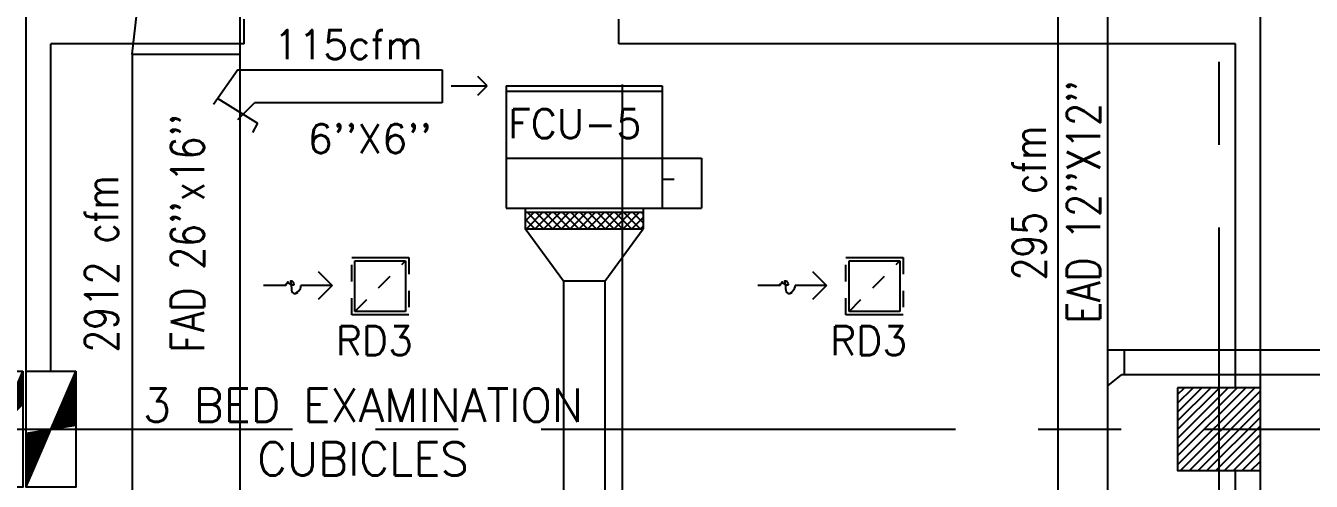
# Model space of a CAD drawing. Extents: x 417866230.2 to 417866327.8, y 43498045.5 to 43498135.4.
# Drawn here: x 417866283.83 to 417866291.59, y 43498107.21 to 43498109.96 of the extents above; entities that cross this region are included whole.
import ezdxf
from ezdxf.enums import TextEntityAlignment as Align

# ---------------------------------------------------------------- set-up
doc = ezdxf.new("R2010")
doc.units = 0
doc.header["$MEASUREMENT"] = 0
doc.linetypes.add('CENTERX2', pattern=[4, 2.5, -0.5, 0.5, -0.5])
doc.linetypes.add('HIDDEN', pattern=[0.375, 0.25, -0.125])
doc.layers.get('0').update_dxf_attribs({"linetype": 'CONTINUOUS'})
for name, color, linetype in [('AXES', 11, 'CENTERX2'), ('COL', 9, 'CONTINUOUS'), ('DUCT', 6, 'CONTINUOUS'), ('EXDUCT', 10, 'CONTINUOUS'), ('FCU', 6, 'CONTINUOUS'), ('HAT', 12, 'CONTINUOUS'), ('M-EGU.', 2, 'CONTINUOUS'), ('RM-NAME', 9, 'CONTINUOUS'), ('SCD', 2, 'CONTINUOUS'), ('WALL', 4, 'CONTINUOUS')]:
    doc.layers.add(name, color=color, linetype=linetype)
doc.styles.add('ROMANS', font='ROMANS.shx', dxfattribs={"width": 0.6})

# ---------------------------------------------------------------- blocks, each defined once
blk = doc.blocks.new('RM1')
at = {"layer": 'RM-NAME', "style": 'ROMANS'}
for tag, p in [('ROOMNAME1', (0, 323.8095238059759)), ('ROOMNAME2', (0, 0))]:
    blk.add_attdef(tag, text='', height=200, dxfattribs=at).set_placement(p, align=Align.MIDDLE)
blk = doc.blocks.new('*X49')
at = {"color": 0}
for p, q in [((73379.22208648516, 55135.86713187223), (73844.35495461237, 55600.99999999945)), ((73379.22208648516, 55188.90014046122), (73791.32194602338, 55600.99999999945)), ((73379.22208648516, 55241.93314905021), (73738.2889374344, 55600.99999999945)), ((73379.22208648516, 55294.9661576392), (73685.2559288454, 55600.99999999945)), ((73379.22208648514, 55347.99916622818), (73632.2229202564, 55600.99999999945)), ((73379.22208648514, 55401.03217481718), (73579.18991166742, 55600.99999999945)), ((73379.22208648514, 55454.06518340616), (73526.15690307843, 55600.99999999945)), ((73379.22208648514, 55507.09819199515), (73473.12389448944, 55600.99999999945)), ((73379.22208648514, 55560.13120058414), (73420.09088590044, 55600.99999999945)), ((73397.38796320137, 55100.99999999945), (73879.22208648507, 55582.83412328316)), ((73450.42097179036, 55100.99999999945), (73879.22208648508, 55529.80111469417)), ((73503.45398037935, 55100.99999999945), (73879.22208648508, 55476.76810610518)), ((73556.48698896833, 55100.99999999945), (73879.22208648508, 55423.73509751619)), ((73609.51999755733, 55100.99999999945), (73879.22208648508, 55370.7020889272)), ((73662.55300614632, 55100.99999999945), (73879.22208648508, 55317.66908033822)), ((73715.58601473531, 55100.99999999945), (73879.2220864851, 55264.63607174923)), ((73768.61902332431, 55100.99999999945), (73879.2220864851, 55211.60306316024)), ((73821.6520319133, 55100.99999999945), (73879.2220864851, 55158.57005457125)), ((73874.68504050229, 55100.99999999945), (73879.2220864851, 55105.53704598227))]:
    blk.add_line(p, q, dxfattribs=at)
blk = doc.blocks.new('COL50')
at = {"layer": 'COL'}
blk.add_lwpolyline([(-249.9999999999709, 250), (-249.9999999999418, -250), (250, -250), (249.9999999999709, 250)], close=True, dxfattribs=at)
blk = doc.blocks.new('C11')
at = {"layer": 'HAT'}
h = blk.add_hatch(dxfattribs=at)
h.set_pattern_fill('ANSI31', color=256, scale=300, style=0)
h.set_pattern_definition([(45, (-383765.2316736817, -62180.99999999946), (-26.51650429449553, 26.51650429449553), [])])
h.paths.add_polyline_path([(-19.99999999988358, 350.0000000000218), (-20, 700.0000000000582), (-319.9999999998836, 700.0000000000655), (-319.9999999998254, 350.0000000000146)])
h.paths.add_polyline_path([(-319.9999999998254, 6.548361852765083e-11), (-20, 5.820766091346741e-11), (-20, 350.0000000000218), (-319.9999999998254, 350.0000000000218)])
h = blk.add_hatch(dxfattribs=at)
h.set_pattern_fill('ANSI31', color=256, scale=300, style=0)
h.set_pattern_definition([(45, (-383445.2316736818, -62180.99999999952), (-26.51650429449553, 26.51650429449553), [])])
h.paths.add_polyline_path([(300.0000000000582, 349.9999999999636), (299.9999999999418, 700), (5.820766091346741e-11, 700.0000000000073), (1.164153218269348e-10, 349.9999999999563)])
h.paths.add_polyline_path([(1.164153218269348e-10, 7.275957614183426e-12), (299.9999999999418, 0), (299.9999999999418, 349.9999999999636), (1.164153218269348e-10, 349.9999999999636)])
at = {"layer": 'COL'}
for points in [[(-19.99999999994179, 700.0000000000582), (-20, 5.820766091346741e-11), (-319.9999999998254, 5.820766091346741e-11), (-319.9999999998254, 700.0000000000582)], [(300.0000000001164, 700), (300.0000000001164, 0), (0, 0), (5.820766091346741e-11, 700)]]:
    blk.add_lwpolyline(points, close=True, dxfattribs=at)
blk = doc.blocks.new('15RCD')
at = {"layer": 'M-EGU.', "linetype": 'HIDDEN'}
for p, q in [((-215.5, -215.5), (-215.5, 215.5)), ((-215.5, 215.5), (215.5, 215.5)), ((215.5, 215.5), (215.5, -215.5)), ((-190.5, -190.5), (190.5, 190.5)), ((215.5, -215.5), (-215.5, -215.5))]:
    blk.add_line(p, q, dxfattribs=at)
at = {"layer": 'M-EGU.'}
for p, q in [((-468.7281883955002, 110.085429020226), (-362.6621712446213, 4.019411846995354)), ((-190.5, -190.5), (-190.5, 190.5)), ((-190.5, 190.5), (190.5, 190.5)), ((190.5, 190.5), (190.5, -190.5)), ((-717.6654456853867, 4.019411846995354), (-880.3680452108383, 4.019411846995354)), ((-362.6621712446213, 4.019411846995354), (-598.2370687127113, 4.019411846995354)), ((-362.6621712446213, 4.019411846995354), (-468.7281883955002, -102.0466053336859)), ((190.5, -190.5), (-190.5, -190.5))]:
    blk.add_line(p, q, dxfattribs=at)
blk.add_lwpolyline([(-717.6654456853867, 4.019411846995354, -0.1324001419046424), (-700.9525933265686, 28.1516630128026, -0.15664048728736), (-677.8559874296188, 37.67430285364389, -0.7366118572675341), (-658.9274293780327, -9.531996622681618, 0.7742319307937748), (-638.0465269684792, -55.15178421139717, 0.2033489946306821), (-606.4340447187424, -34.56012412905693, 0.1938082075567039), (-598.2370687127113, 4.019411846995354)], format="xyb", dxfattribs=at)
blk = doc.blocks.new('*X118')
at = {"color": 0}
for p, q in [((23911.7016311791, -1650.208508714593), (23965.97302511345, -1595.937114780238)), ((23911.7016311791, -1597.1755001256), (23912.94001652446, -1595.937114780238)), ((23919.00603370244, -1695.937114780238), (24019.00603370244, -1595.937114780238)), ((24022.83373074547, -1695.937114780238), (23922.83373074547, -1595.937114780238)), ((23972.03904229144, -1695.937114780238), (24072.03904229143, -1595.937114780238)), ((24075.86673933447, -1695.937114780238), (23975.86673933446, -1595.937114780238)), ((24025.07205088043, -1695.937114780238), (24125.07205088042, -1595.937114780238)), ((24128.89974792346, -1695.937114780238), (24028.89974792345, -1595.937114780238)), ((24078.10505946942, -1695.937114780238), (24178.10505946941, -1595.937114780238)), ((24181.93275651245, -1695.937114780238), (24081.93275651244, -1595.937114780238)), ((24131.13806805841, -1695.937114780238), (24231.13806805841, -1595.937114780238)), ((24234.96576510144, -1695.937114780238), (24134.96576510143, -1595.937114780238)), ((24184.1710766474, -1695.937114780238), (24284.1710766474, -1595.937114780238)), ((24287.99877369043, -1695.937114780238), (24187.99877369043, -1595.937114780238)), ((24237.20408523639, -1695.937114780238), (24337.20408523639, -1595.937114780238)), ((24341.03178227942, -1695.937114780238), (24241.03178227942, -1595.937114780238)), ((24290.23709382538, -1695.937114780238), (24390.23709382538, -1595.937114780238)), ((24394.06479086841, -1695.937114780238), (24294.06479086841, -1595.937114780238)), ((24343.27010241437, -1695.937114780238), (24443.27010241437, -1595.937114780238)), ((24447.0977994574, -1695.937114780238), (24347.0977994574, -1595.937114780238)), ((24396.30311100336, -1695.937114780238), (24496.30311100336, -1595.937114780238)), ((24500.13080804639, -1695.937114780238), (24400.13080804639, -1595.937114780238)), ((24449.33611959235, -1695.937114780238), (24549.33611959235, -1595.937114780238)), ((24553.16381663538, -1695.937114780238), (24453.16381663538, -1595.937114780238)), ((24502.36912818134, -1695.937114780238), (24602.36912818134, -1595.937114780238)), ((24606.19682522438, -1695.937114780238), (24506.19682522438, -1595.937114780238)), ((24555.40213677034, -1695.937114780238), (24623.7016311791, -1627.637620371471)), ((24623.7016311791, -1660.408912145975), (24559.22983381337, -1595.937114780238)), ((24623.7016311791, -1607.375903556984), (24612.26284240236, -1595.937114780238)), ((23969.80072215648, -1695.937114780238), (23911.7016311791, -1637.838023802854)), ((23916.76771356749, -1695.937114780238), (23911.7016311791, -1690.871032391843)), ((24608.43514535933, -1695.937114780238), (24623.7016311791, -1680.670628960463))]:
    blk.add_line(p, q, dxfattribs=at)

msp = doc.modelspace()

# ---------------------------------------------------------------- linework, layer by layer
at = {"layer": 'AXES'}
for p, q in [((417866291.0368633, 43498046.23822849), (417866291.0368633, 43498134.71525928)), ((417866283.8368633, 43498056.23778734), (417866283.8368633, 43498134.3652593)), ((417866287.4368632, 43498063.10208099), (417866287.4368632, 43498121.92208099)), ((417866230.9454184, 43498107.52208099), (417866300.0368633, 43498107.52208099))]:
    msp.add_line(p, q, dxfattribs=at)
at = {"layer": 'DUCT'}
for p, q in [((417866285.1263185, 43498110.41406589), (417866285.1263185, 43498100.11292716)), ((417866284.4763185, 43498109.78390554), (417866284.5263184, 43498110.20733991)), ((417866284.4763185, 43498109.78390554), (417866284.4763185, 43498100.11292716)), ((417866284.4763185, 43498109.78390554), (417866285.1263185, 43498109.78390554)), ((417866285.1148111, 43498109.69102065), (417866284.9678222, 43498109.48109879)), ((417866285.1148111, 43498109.69102065), (417866286.3487547, 43498109.69102065)), ((417866286.3487547, 43498109.69102065), (417866286.3487547, 43498109.49102064)), ((417866284.9935833, 43498109.51788939), (417866285.2329189, 43498109.36770706)), ((417866285.1148111, 43498109.39102064), (417866285.2148111, 43498109.49102064)), ((417866286.3487547, 43498109.49102064), (417866285.2148111, 43498109.49102064)), ((417866285.2329189, 43498109.36770706), (417866285.2041458, 43498109.31126518)), ((417866285.2329189, 43498109.36770706), (417866285.2329189, 43498109.36770706)), ((417866287.0803386, 43498108.41537583), (417866286.8493386, 43498108.73139153)), ((417866287.3303386, 43498108.41537583), (417866287.5613386, 43498108.73139153)), ((417866287.3303386, 43498108.41537583), (417866287.0803386, 43498108.41537583)), ((417866287.0803386, 43498108.41537583), (417866287.0803386, 43498105.21908735)), ((417866287.3303386, 43498108.41537583), (417866287.3303386, 43498105.21908735))]:
    msp.add_line(p, q, dxfattribs=at)
at = {"layer": 'EXDUCT', "linetype": 'Continuous'}
for p, q in [((417866290.0666929, 43498104.35917803), (417866290.0666929, 43498110.04247181)), ((417866290.366693, 43498104.35917803), (417866290.366693, 43498110.04247181)), ((417866295.7134683, 43498107.99920133), (417866290.366693, 43498107.99920133)), ((417866290.4666929, 43498107.84920132), (417866290.4666929, 43498107.99920133)), ((417866290.366693, 43498107.7829942), (417866290.4486659, 43498107.84920132)), ((417866295.7134683, 43498107.84920132), (417866290.4486659, 43498107.84920132))]:
    msp.add_line(p, q, dxfattribs=at)
at = {"layer": 'FCU', "color": 6}
for p, q in [((417866286.7353386, 43498109.59339153), (417866287.6753386, 43498109.59339153)), ((417866286.7353386, 43498109.59339153), (417866286.7353386, 43498108.85639153)), ((417866287.6753386, 43498109.59339153), (417866287.6753386, 43498108.85639153)), ((417866286.7353386, 43498109.15639153), (417866287.6753386, 43498109.15639153)), ((417866286.7353386, 43498108.85639153), (417866287.6753386, 43498108.85639153))]:
    msp.add_line(p, q, dxfattribs=at)
at = {"layer": 'FCU', "color": 3}
for p, q in [((417866286.7353386, 43498109.56139153), (417866287.6753386, 43498109.56139153)), ((417866287.6753386, 43498109.15639153), (417866287.9133386, 43498109.15639153)), ((417866287.9133386, 43498109.15639153), (417866287.9133386, 43498108.85639153)), ((417866287.6753386, 43498109.03137417), (417866287.7486876, 43498109.03137417)), ((417866286.8493386, 43498108.85639153), (417866286.8493386, 43498108.73139153)), ((417866287.5613386, 43498108.85639153), (417866287.5613386, 43498108.73139153)), ((417866287.6753386, 43498108.85639153), (417866287.9133386, 43498108.85639153)), ((417866286.8493386, 43498108.83139154), (417866287.5613386, 43498108.83139154)), ((417866286.8493386, 43498108.73139153), (417866287.5613386, 43498108.73139153))]:
    msp.add_line(p, q, dxfattribs=at)
at = {"layer": 'M-EGU.'}
for p, q in [((417866286.6195031, 43498109.59323033), (417866286.5629346, 43498109.64979887)), ((417866286.4016954, 43498109.59323033), (417866286.6195031, 43498109.59323033)), ((417866286.5629346, 43498109.53666179), (417866286.6195031, 43498109.59323033))]:
    msp.add_line(p, q, dxfattribs=at)
at = {"layer": 'WALL'}
for p, q in [((417866291.2868633, 43498107.77208099), (417866291.2868633, 43498110.122081)), ((417866283.8368633, 43498107.87208098), (417866283.8368633, 43498109.99708149)), ((417866285.1529148, 43498109.84708194), (417866285.1529138, 43498109.99708194)), ((417866287.4149861, 43498109.84708098), (417866287.4149851, 43498109.99708098)), ((417866285.1529148, 43498109.84708194), (417866283.9868633, 43498109.84708152)), ((417866283.9868633, 43498107.87208098), (417866283.9868633, 43498109.84708152)), ((417866291.1368632, 43498109.84708098), (417866287.4149861, 43498109.84708098)), ((417866291.1368632, 43498107.77208099), (417866291.1368632, 43498109.84708098)), ((417866291.1368632, 43498103.99708098), (417866291.1368632, 43498107.27208099)), ((417866291.2868633, 43498105.19708098), (417866291.2868633, 43498107.27208099))]:
    msp.add_line(p, q, dxfattribs=at)

# ---------------------------------------------------------------- block references
at = {"layer": 'COL', "xscale": 0.001000000047497451, "yscale": 0.0009999999892897904, "zscale": 0.001}
msp.add_blockref('COL50', (417866291.0368633, 43498107.52208099), dxfattribs=at)
at = {"layer": 'FCU', "color": 11, "xscale": 0.0009999871253967285, "yscale": 0.001000002026557922, "zscale": 0.001}
msp.add_blockref('*X118', (417866262.937637, 43498110.42732865), dxfattribs=at)
at = {"layer": 'HAT', "xscale": 0.001000000047497451, "yscale": 0.0009999999892897904, "zscale": 0.001}
for name, p in [('C11', (417866283.8368633, 43498107.17208099)), ('*X49', (417866217.4076412, 43498052.17108098))]:
    msp.add_blockref(name, p, dxfattribs=at)
at = {"layer": 'HAT'}
ref = msp.add_blockref('RM1', (417866285.8699863, 43498107.34262646), dxfattribs=dict(at, xscale=0.001000000047497451, yscale=0.0009999999892897904, zscale=0.001))
ref.add_attrib('ROOMNAME2', 'CUBICLES', dxfattribs={"layer": 'RM-NAME', "height": 0.2, "style": 'ROMANS'}).set_placement((417866285.8699863, 43498107.34262646), align=Align.MIDDLE)
ref.add_attrib('ROOMNAME1', '3 BED EXAMINATION', dxfattribs={"layer": 'RM-NAME', "height": 0.2, "style": 'ROMANS'}).set_placement((417866285.8699863, 43498107.66643599), align=Align.MIDDLE)
at = {"layer": 'M-EGU.', "xscale": 0.000800000011920929, "yscale": 0.0007999999970197678, "zscale": 0.0008}
for p in [(417866285.9743133, 43498108.38508165), (417866288.9574368, 43498108.38508165)]:
    msp.add_blockref('15RCD', p, dxfattribs=at)

# ---------------------------------------------------------------- texts
at = {"layer": 'SCD', "style": 'ROMANS'}
for s, p in [('115cfm', (417866285.3304389, 43498109.7557018)), ('FCU-5', (417866286.7475759, 43498109.27794871)), ("6''X6''", (417866285.5370405, 43498109.18803956)), ('RD3', (417866285.7064168, 43498107.96904924)), ('RD3', (417866288.6895403, 43498107.96904924))]:
    msp.add_text(s, height=0.175, dxfattribs=at).set_placement(p)
at = {"layer": 'SCD', "style": 'ROMANS', "width": 0.8}
for s, p in [("EAD 12''X12''", (417866290.3185197, 43498108.15947195)), ("FAD 26''x16''", (417866284.9113361, 43498107.98433539)), ('295 cfm', (417866289.9906892, 43498108.42017082)), ('2912 cfm', (417866284.3921177, 43498107.98433539))]:
    msp.add_text(s, height=0.2, rotation=90, dxfattribs=at).set_placement(p)

doc.saveas('drawing.dxf')
